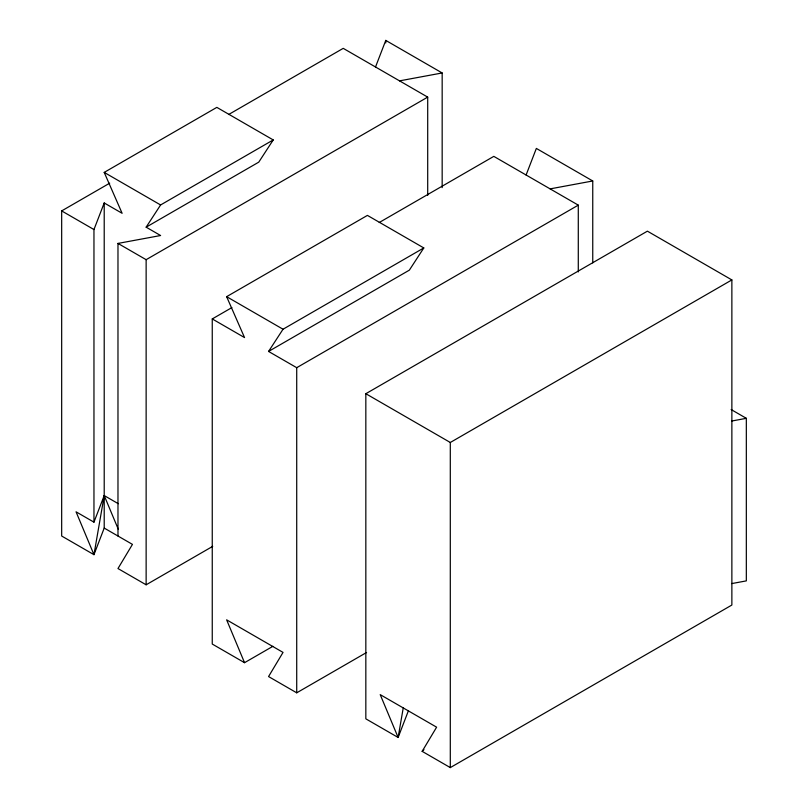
<?xml version="1.0" encoding="UTF-8"?>
<svg xmlns="http://www.w3.org/2000/svg" width="808" height="808" viewBox="0 0 808 808"><rect width="100%" height="100%" fill="white"/><g stroke="black" fill="none" stroke-linecap="round" stroke-linejoin="round"><path stroke-width="1.21" d="M403.243 707.919L398.122 737.472L365.832 718.837L365.832 393.708L647.4 231.159L731.866 279.921L731.866 605.04L450.298 767.6L422.15 751.349L436.613 727.18L380.214 694.628L398.122 737.472L408.373 710.878M104.212 202.959L104.212 528.079L93.96 554.672L76.053 511.817L93.96 522.16L93.96 229.553L104.212 202.959L122.119 213.292L104.212 172.397L216.837 107.373L273.225 139.936L258.762 162.145L146.137 227.169L160.6 235.522L117.978 243.42L117.978 536.027M93.96 522.16L104.212 495.567L118.311 503.707M375.518 66.993L385.769 40.4L442.168 72.962L442.168 187.638M526.099 175.013L536.35 148.419L592.749 180.972L592.749 262.883M146.137 227.169L160.6 204.959L273.225 139.936M578.286 271.922L578.286 205.141L296.718 367.691L268.559 351.44L283.032 329.23L423.806 247.945L367.418 215.393L226.634 296.667L244.541 337.572L212.252 318.928L212.252 644.047L244.541 662.691L272.912 646.309M423.806 247.945L409.343 270.155L268.559 351.44M422.15 751.349L423.958 749.622M118.241 529.149L104.212 495.567L93.96 554.672L61.671 536.027L61.671 210.908L109.686 183.184M228.644 114.514L343.228 48.349L427.705 97.122L427.705 195.415M117.978 243.42L146.137 259.681L427.705 97.122M212.252 318.928L231.896 307.585M379.225 222.523L493.809 156.368L578.286 205.141M104.212 528.079L132.451 544.38L117.978 568.539L146.137 584.8L212.706 546.36M365.832 393.708L450.298 442.481L731.866 279.921M244.541 662.691L226.634 619.837L283.032 652.399L268.559 676.559L296.718 692.82L366.569 652.49M399.546 80.861L442.168 72.962M550.127 188.88L592.749 180.972M731.715 421.029L746.329 418.322L746.329 580.881L731.715 583.588M731.149 409.555L746.329 418.322M104.212 172.397L160.6 204.959M226.634 296.667L283.032 329.23M61.671 210.908L93.96 229.553M450.298 442.481L450.298 767.6M385.769 40.4L385.769 42.925M296.718 367.691L296.718 692.82M146.137 259.681L146.137 584.8"/></g></svg>
